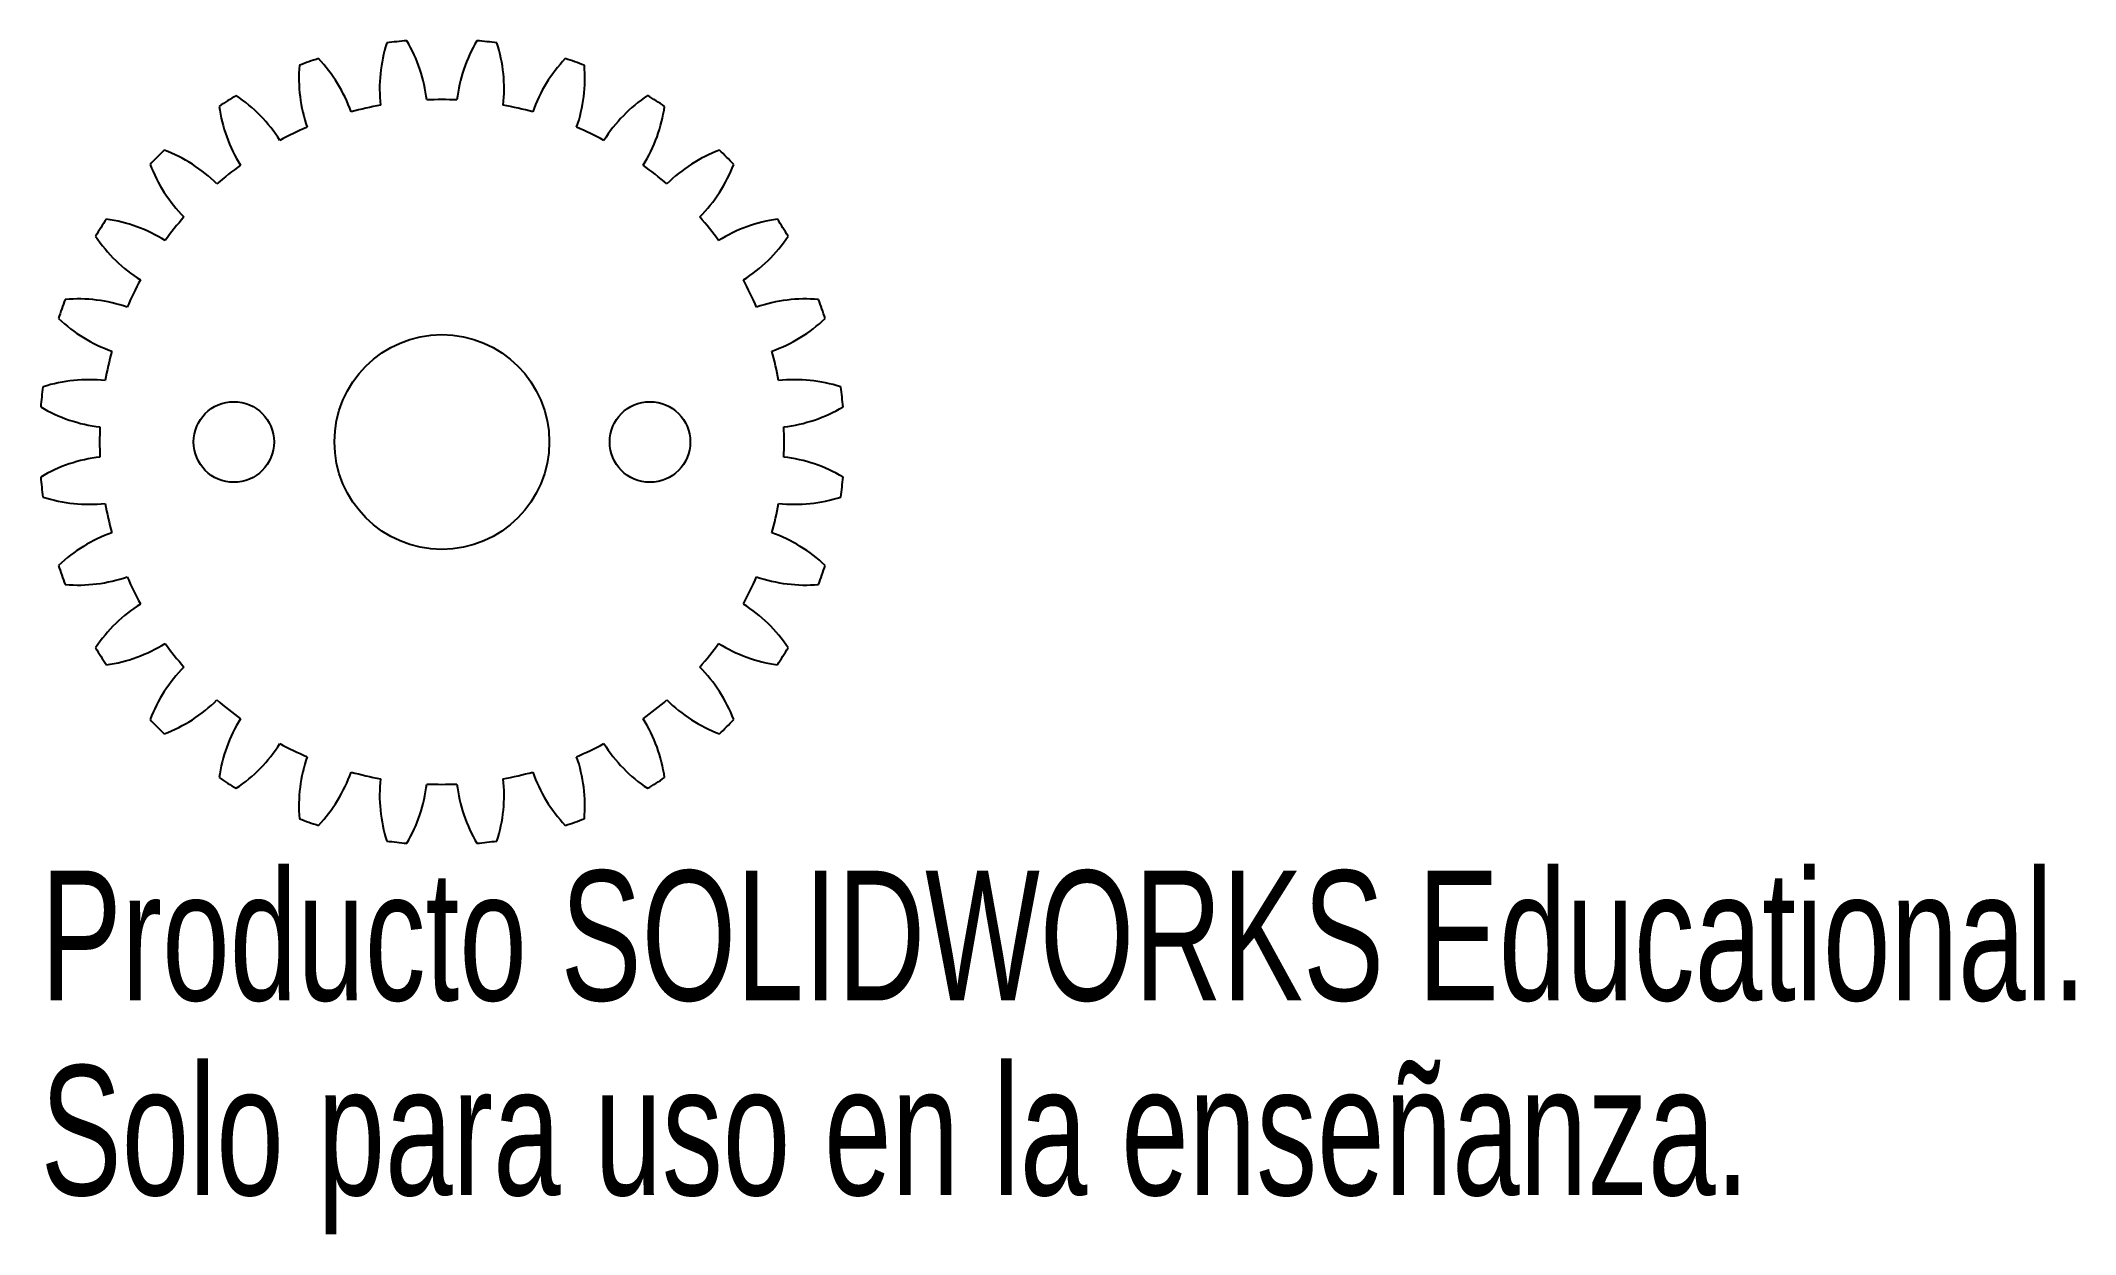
# Model space of a CAD drawing. Header units: millimetres. Extents: x -14.9 to 60.8, y -29.5 to 14.9.
import ezdxf

# ---------------------------------------------------------------- set-up
doc = ezdxf.new("R2010")
doc.units = ezdxf.units.MM
doc.styles.add('SLDTEXTSTYLE0', font='TXT', dxfattribs={"width": 0.7})

msp = doc.modelspace()

# ---------------------------------------------------------------- linework, layer by layer
at = {"color": 7, "linetype": 'Continuous', "lineweight": 25}
for centre, radius in [((0, 0), 4), ((-7.75, 0), 1.5), ((7.75, 0), 1.5)]:
    msp.add_circle(centre, radius, dxfattribs=at)
for centre, radius, start, end in [((3.281, 13.151), 5.6, 162.24062, 186.23741), ((0, 0), 15, 94.99502, 97.86212), ((-6.125, 12.091), 5.6, 6.61973, 30.61653), ((6.125, 12.091), 5.6, 149.38347, 173.38027), ((0, 0), 15, 82.13788, 85.00498), ((-3.281, 13.151), 5.6, 353.76259, 17.75938), ((0.273, 13.551), 5.6, 175.09776, 199.09455), ((0, 0), 15, 107.85216, 110.71926), ((-8.662, 10.425), 5.6, 19.47688, 43.47367), ((8.662, 10.425), 5.6, 136.52633, 160.52312), ((0, 0), 15, 69.28074, 72.14784), ((-0.273, 13.551), 5.6, 340.90545, 4.90224), ((0, 0), 15, 120.70931, 123.57641), ((-10.765, 8.236), 5.6, 32.33402, 56.33081), ((10.765, 8.236), 5.6, 123.66919, 147.66598), ((0, 0), 15, 56.42359, 59.29069), ((-2.75, 13.272), 5.6, 187.9549, 211.95169), ((0, 0), 12.749, 100.32745, 105.38684), ((0, 0), 12.749, 87.4703, 92.5297), ((0, 0), 12.749, 74.61316, 79.67255), ((2.75, 13.272), 5.6, 328.04831, 352.0451), ((0, 0), 12.749, 113.18459, 118.24398), ((0, 0), 12.749, 61.75602, 66.81541), ((0, 0), 15, 133.56645, 136.43355), ((-12.328, 5.634), 5.6, 45.19116, 69.18796), ((12.328, 5.634), 5.6, 110.81204, 134.80884), ((0, 0), 15, 43.56645, 46.43355), ((-5.634, 12.328), 5.6, 200.81204, 224.80884), ((0, 0), 12.749, 126.04173, 131.10113), ((0, 0), 12.749, 48.89887, 53.95827), ((5.634, 12.328), 5.6, 315.19116, 339.18796), ((0, 0), 12.749, 138.89887, 143.95827), ((0, 0), 12.749, 36.04173, 41.10113), ((0, 0), 15, 146.42359, 149.29069), ((-8.236, 10.765), 5.6, 213.66919, 237.66598), ((-13.272, 2.75), 5.6, 58.04831, 82.0451), ((13.272, 2.75), 5.6, 97.9549, 121.95169), ((8.236, 10.765), 5.6, 302.33402, 326.33081), ((0, 0), 15, 30.70931, 33.57641), ((0, 0), 15, 159.28074, 162.14784), ((-13.551, -0.273), 5.6, 70.90545, 94.90224), ((0, 0), 12.749, 151.75602, 156.81541), ((0, 0), 12.749, 23.18459, 28.24398), ((13.551, -0.273), 5.6, 85.09776, 109.09455), ((0, 0), 15, 17.85216, 20.71926), ((-10.425, 8.662), 5.6, 226.52633, 250.52312), ((10.425, 8.662), 5.6, 289.47688, 313.47367), ((0, 0), 12.749, 164.61316, 169.67255), ((0, 0), 12.749, 10.32745, 15.38684), ((-13.151, -3.281), 5.6, 83.76259, 107.75938), ((13.151, -3.281), 5.6, 72.24062, 96.23741), ((0, 0), 15, 172.13788, 175.00498), ((0, 0), 15, 4.99502, 7.86212), ((-12.091, 6.125), 5.6, 239.38347, 263.38027), ((12.091, 6.125), 5.6, 276.61973, 300.61653), ((0, 0), 12.749, 177.4703, 182.5297), ((0, 0), 12.749, 357.4703, 2.5297), ((-12.091, -6.125), 5.6, 96.61973, 120.61653), ((12.091, -6.125), 5.6, 59.38347, 83.38027), ((0, 0), 15, 184.99502, 187.86212), ((0, 0), 15, 352.13788, 355.00498), ((-13.151, 3.281), 5.6, 252.24062, 276.23741), ((13.151, 3.281), 5.6, 263.76259, 287.75938), ((0, 0), 12.749, 190.32745, 195.38684), ((0, 0), 12.749, 344.61316, 349.67255), ((-10.425, -8.662), 5.6, 109.47688, 133.47367), ((10.425, -8.662), 5.6, 46.52633, 70.52312), ((0, 0), 15, 197.85216, 200.71926), ((-13.551, 0.273), 5.6, 265.09776, 289.09455), ((0, 0), 12.749, 203.18459, 208.24398), ((0, 0), 12.749, 331.75602, 336.81541), ((13.551, 0.273), 5.6, 250.90545, 274.90224), ((0, 0), 15, 339.28074, 342.14784), ((-8.236, -10.765), 5.6, 122.33402, 146.33081), ((8.236, -10.765), 5.6, 33.66919, 57.66598), ((-13.272, -2.75), 5.6, 277.9549, 301.95169), ((0, 0), 12.749, 216.04173, 221.10113), ((0, 0), 12.749, 318.89887, 323.95827), ((13.272, -2.75), 5.6, 238.04831, 262.0451), ((0, 0), 15, 210.70931, 213.57641), ((0, 0), 15, 326.42359, 329.29069), ((-5.634, -12.328), 5.6, 135.19116, 159.18796), ((5.634, -12.328), 5.6, 20.81204, 44.80884), ((-12.328, -5.634), 5.6, 290.81204, 314.80884), ((0, 0), 12.749, 228.89887, 233.95827), ((0, 0), 12.749, 306.04173, 311.10113), ((12.328, -5.634), 5.6, 225.19116, 249.18796), ((0, 0), 15, 223.56645, 226.43355), ((-2.75, -13.272), 5.6, 148.04831, 172.0451), ((2.75, -13.272), 5.6, 7.9549, 31.95169), ((0, 0), 15, 313.56645, 316.43355), ((-10.765, -8.236), 5.6, 303.66919, 327.66598), ((0, 0), 12.749, 241.75602, 246.81541), ((0, 0), 12.749, 293.18459, 298.24398), ((10.765, -8.236), 5.6, 212.33402, 236.33081), ((0.273, -13.551), 5.6, 160.90545, 184.90224), ((-0.273, -13.551), 5.6, 355.09776, 19.09455), ((0, 0), 15, 236.42359, 239.29069), ((-8.662, -10.425), 5.6, 316.52633, 340.52312), ((0, 0), 12.749, 254.61316, 259.67255), ((3.281, -13.151), 5.6, 173.76259, 197.75938), ((-6.125, -12.091), 5.6, 329.38347, 353.38027), ((0, 0), 12.749, 267.4703, 272.5297), ((6.125, -12.091), 5.6, 186.61973, 210.61653), ((-3.281, -13.151), 5.6, 342.24062, 6.23741), ((0, 0), 12.749, 280.32745, 285.38684), ((8.662, -10.425), 5.6, 199.47688, 223.47367), ((0, 0), 15, 300.70931, 303.57641), ((0, 0), 15, 249.28074, 252.14784), ((0, 0), 15, 287.85216, 290.71926), ((0, 0), 15, 262.13788, 265.00498), ((0, 0), 15, 274.99502, 277.86212)]:
    msp.add_arc(centre, radius, start, end, dxfattribs=at)

# ---------------------------------------------------------------- texts
at = {"color": 7, "linetype": 'Continuous', "char_height": 4.83362, "attachment_point": 1, "style": 'SLDTEXTSTYLE0'}
for s, insert in [('Producto SOLIDWORKS Educational.', (-14.943, -15.963)), ('Solo para uso en la enseñanza.', (-14.943, -23.213))]:
    msp.add_mtext(s, dxfattribs=dict(at, insert=insert))

doc.saveas('drawing.dxf')
